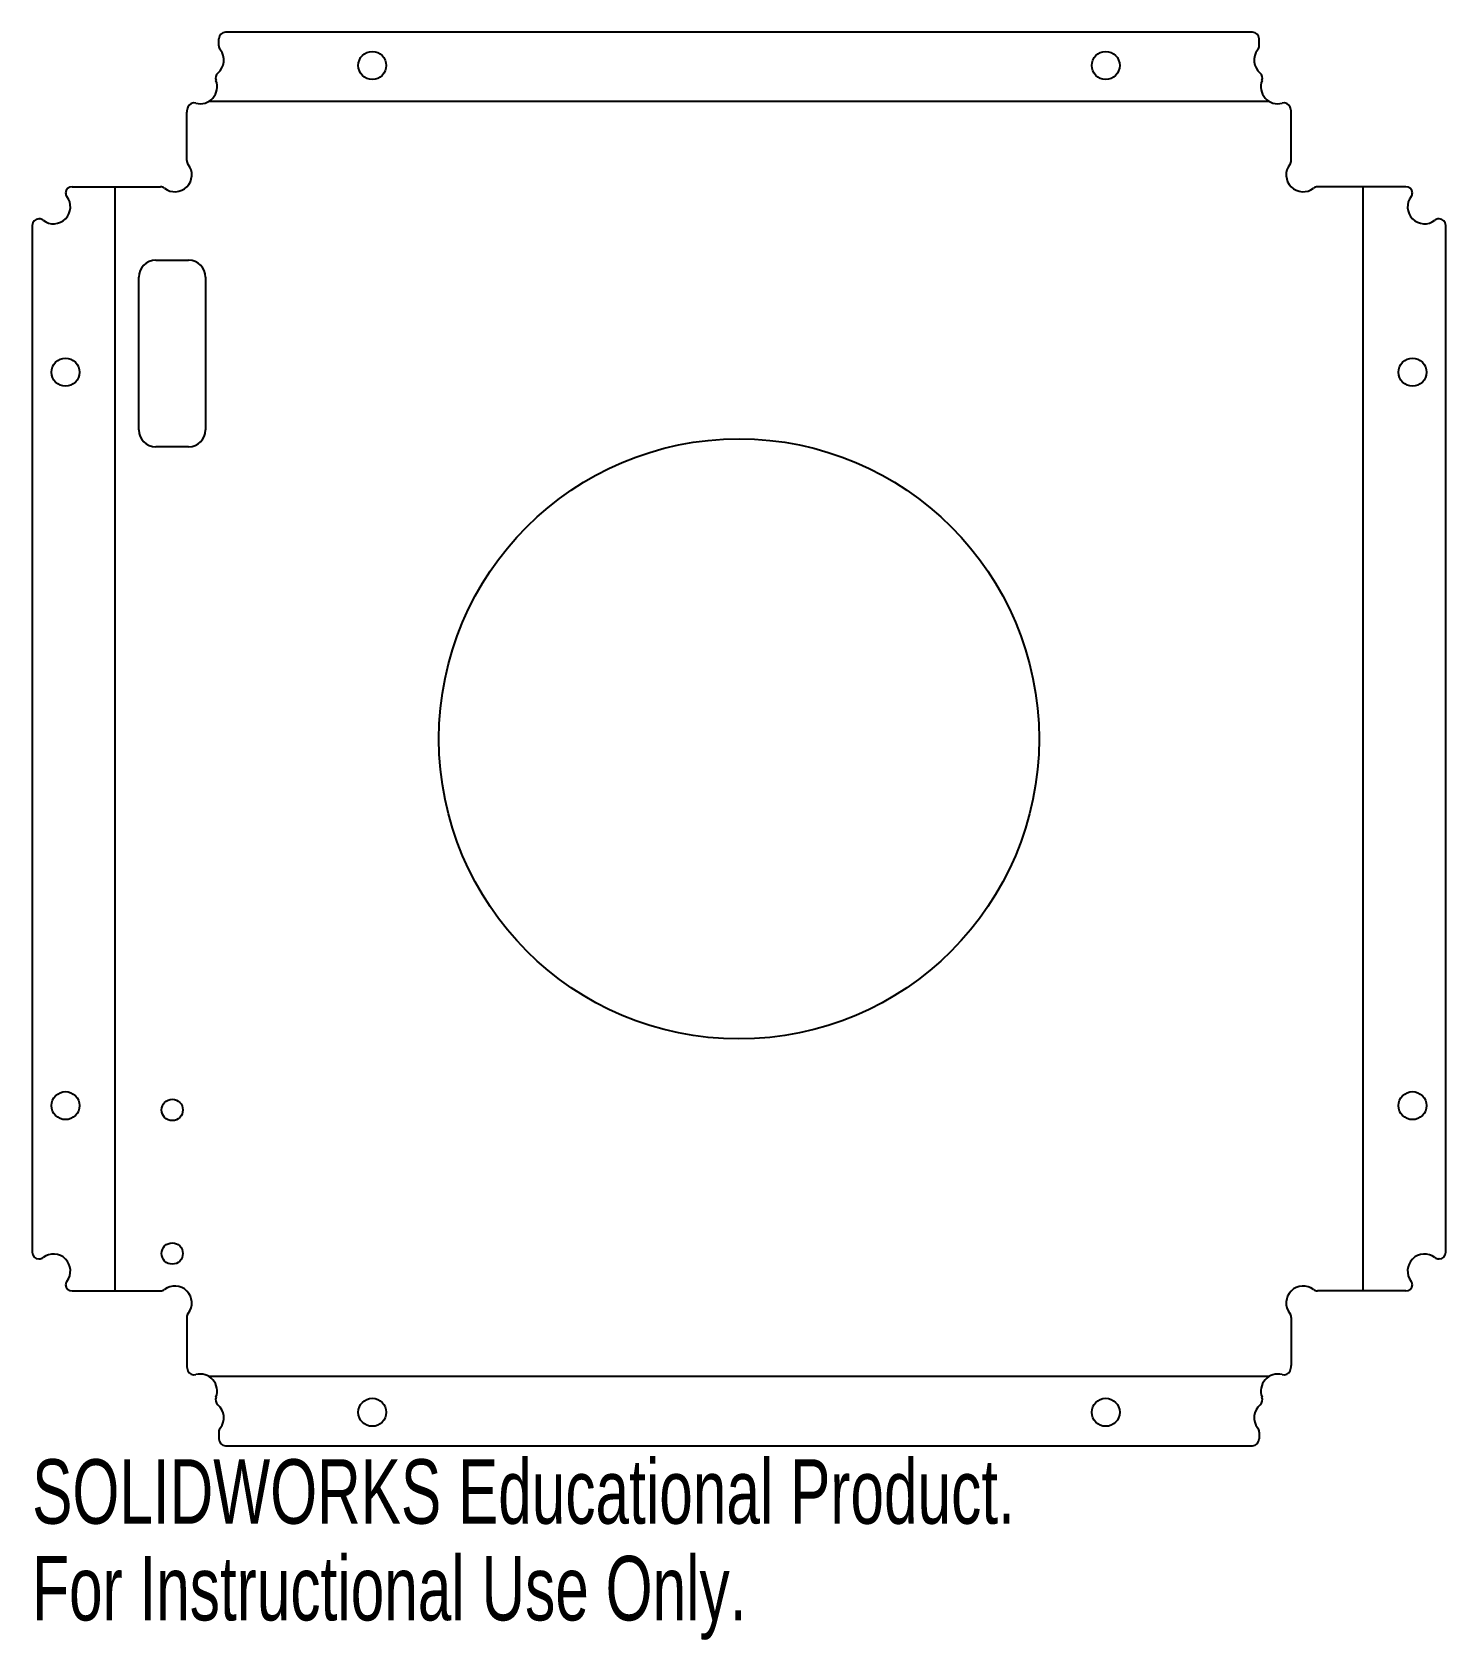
# Model space of a CAD drawing. Header units: millimetres. Extents: x -53 to 53, y -68 to 53.
import ezdxf

# ---------------------------------------------------------------- set-up
doc = ezdxf.new("R2010")
doc.units = ezdxf.units.MM
doc.styles.add('SLDTEXTSTYLE0', font='TXT', dxfattribs={"width": 0.7})

msp = doc.modelspace()

# ---------------------------------------------------------------- linework, layer by layer
at = {"color": 7, "linetype": 'Continuous', "lineweight": 25}
for p, q in [((-39, 51.98), (-39, 52.5)), ((38.5, 53), (-38.5, 53)), ((39, 51.98), (39, 52.5)), ((39.76, 47.8), (-39.76, 47.8)), ((-41.4, 43.38), (-41.4, 47)), ((41.4, 43.38), (41.4, 47)), ((-50, 41.4), (-43.38, 41.4)), ((-46.8, 41.4), (-46.8, -41.4)), ((50, 41.4), (43.38, 41.4)), ((46.8, -41.4), (46.8, 41.4)), ((-52.5, 39), (-52.48, 39)), ((52.5, 39), (52.48, 39)), ((-53, 38.5), (-53, -38.5)), ((53, -38.5), (53, 38.5)), ((-43.73, 35.9), (-41.27, 35.9)), ((-45, 23.17), (-45, 34.63)), ((-40, 34.63), (-40, 23.17)), ((-41.27, 21.9), (-43.73, 21.9)), ((-52.5, -39), (-52.48, -39)), ((52.5, -39), (52.48, -39)), ((-50, -41.4), (-43.38, -41.4)), ((50, -41.4), (43.38, -41.4)), ((-41.4, -43.38), (-41.4, -47)), ((41.4, -43.38), (41.4, -47)), ((-39.76, -47.8), (39.76, -47.8)), ((-39, -51.98), (-39, -52.5)), ((-38.5, -53), (38.5, -53)), ((39, -51.98), (39, -52.5))]:
    msp.add_line(p, q, dxfattribs=at)
for centre, radius in [((-27.5, 50.5), 1.05), ((27.5, 50.5), 1.05), ((-50.5, 27.5), 1.05), ((50.5, 27.5), 1.05), ((0, 0), 22.5), ((-50.5, -27.5), 1.05), ((50.5, -27.5), 1.05), ((-42.5, -27.82), 0.8), ((-42.5, -38.59), 0.8), ((-27.5, -50.5), 1.05), ((27.5, -50.5), 1.05)]:
    msp.add_circle(centre, radius, dxfattribs=at)
for centre, radius, start, end in [((-38.5, 52.5), 0.5, 90, 180), ((-38.5, 51.98), 0.5, 180, 217.829), ((38.5, 52.5), 0.5, 0, 90), ((38.5, 51.98), 0.5, 322.171, 0), ((-39.9, 50.9), 1.27, 310.3471, 37.829), ((39.9, 50.9), 1.27, 142.171, 229.6529), ((-38.75, 49.55), 0.5, 130.3471, 201.5804), ((38.75, 49.55), 0.5, 338.4196, 49.6529), ((-40.4, 48.9), 1.27, 254.7875, 21.5804), ((40.4, 48.9), 1.27, 158.4196, 285.2125), ((-40.4, 47), 1, 157.6604, 180), ((-40.86, 47.19), 0.5, 74.7875, 157.6604), ((40.86, 47.19), 0.5, 22.3396, 105.2125), ((40.4, 47), 1, 0, 22.3396), ((-42.3, 42.3), 1.27, 232.171, 37.829), ((-40.9, 43.38), 0.5, 180, 217.829), ((42.3, 42.3), 1.27, 142.171, 307.829), ((40.9, 43.38), 0.5, 322.171, 0), ((-50, 40.9), 0.5, 90, 175.2057), ((-43.38, 40.9), 0.5, 52.171, 90), ((43.38, 40.9), 0.5, 90, 127.829), ((50, 40.9), 0.5, 4.7943, 90), ((-51.4, 39.9), 1.27, 232.171, 37.829), ((-50, 40.98), 0.5, 184.7943, 217.829), ((51.4, 39.9), 1.27, 142.171, 307.829), ((50, 40.98), 0.5, 322.171, 355.2057), ((-52.5, 38.5), 0.5, 90, 180), ((-52.48, 38.5), 0.5, 52.171, 90), ((52.48, 38.5), 0.5, 90, 127.829), ((52.5, 38.5), 0.5, 0, 90), ((-43.73, 34.63), 1.27, 90, 180), ((-41.27, 34.63), 1.27, 0, 90), ((-43.73, 23.17), 1.27, 180, 270), ((-41.27, 23.17), 1.27, 270, 0), ((-52.5, -38.5), 0.5, 180, 270), ((52.5, -38.5), 0.5, 270, 0), ((-52.48, -38.5), 0.5, 270, 307.829), ((-51.4, -39.9), 1.27, 322.171, 127.829), ((51.4, -39.9), 1.27, 52.171, 217.829), ((52.48, -38.5), 0.5, 232.171, 270), ((-50, -40.98), 0.5, 142.171, 175.2057), ((-50, -40.9), 0.5, 184.7943, 270), ((50, -40.9), 0.5, 270, 355.2057), ((50, -40.98), 0.5, 4.7943, 37.829), ((-43.38, -40.9), 0.5, 270, 307.829), ((-42.3, -42.3), 1.27, 322.171, 127.829), ((42.3, -42.3), 1.27, 52.171, 217.829), ((43.38, -40.9), 0.5, 232.171, 270), ((-40.9, -43.38), 0.5, 142.171, 180), ((40.9, -43.38), 0.5, 0, 37.829), ((-40.4, -47), 1, 180, 202.3396), ((40.4, -47), 1, 337.6604, 0), ((-40.86, -47.19), 0.5, 202.3396, 285.2125), ((-40.4, -48.9), 1.27, 338.4196, 105.2125), ((40.4, -48.9), 1.27, 74.7875, 201.5804), ((40.86, -47.19), 0.5, 254.7875, 337.6604), ((-38.75, -49.55), 0.5, 158.4196, 229.6529), ((38.75, -49.55), 0.5, 310.3471, 21.5804), ((-39.9, -50.9), 1.27, 322.171, 49.6529), ((39.9, -50.9), 1.27, 130.3471, 217.829), ((-38.5, -51.98), 0.5, 142.171, 180), ((38.5, -51.98), 0.5, 0, 37.829), ((-38.5, -52.5), 0.5, 180, 270), ((38.5, -52.5), 0.5, 270, 0)]:
    msp.add_arc(centre, radius, start, end, dxfattribs=at)

# ---------------------------------------------------------------- texts
at = {"color": 7, "linetype": 'Continuous', "char_height": 4.8336, "attachment_point": 1, "style": 'SLDTEXTSTYLE0'}
for s, insert in [('SOLIDWORKS Educational Product.', (-53, -54.02)), ('For Instructional Use Only.', (-53, -61.27))]:
    msp.add_mtext(s, dxfattribs=dict(at, insert=insert))

doc.saveas('drawing.dxf')
